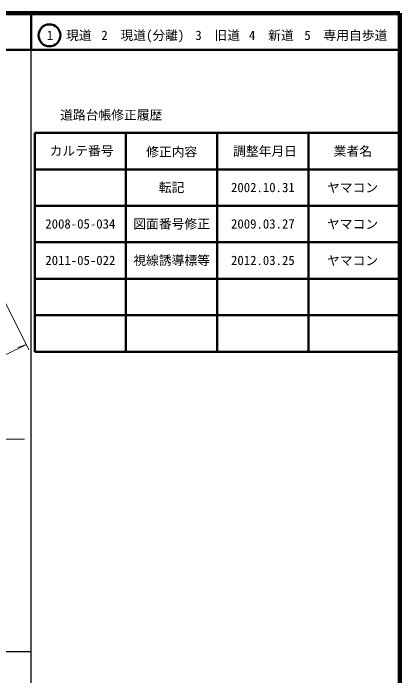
# Model space of a CAD drawing. Units: millimetres on the paper, enlarged 1000 times. Extents: x 40000 to 680000, y 20000 to 380000.
# Drawn here: x 574122 to 680000, y 198357 to 380000 of the extents above; entities that cross this region are included whole.
import ezdxf
from ezdxf.enums import TextEntityAlignment as Align

# ---------------------------------------------------------------- set-up
doc = ezdxf.new("R2010")
doc.units = ezdxf.units.MM
doc.header["$LTSCALE"] = 1000
for name, color, linetype, lineweight in [('M-STR-HTXT', 7, 'Continuous', 13), ('M-TTL', 2, 'Continuous', 140), ('M-TTL-BAND', 7, 'Continuous', 25), ('M-TTL-FRAM', 2, 'Continuous', 50), ('M-TTL-LINE', 7, 'Continuous', 50)]:
    doc.layers.add(name, color=color, linetype=linetype, lineweight=lineweight)
doc.layers.add('M-TTL-TXT', color=7, linetype='Continuous')
doc.styles.add('ＭＳ ゴシック', font='')
doc.styles.get('ＭＳ ゴシック').set_extended_font_data('MS Gothic')

msp = doc.modelspace()

# ---------------------------------------------------------------- linework, layer by layer
at = {"layer": 'M-STR-HTXT'}
for p, q in [((578393, 287752), (569113, 306319)), ((577704, 289140), (575371, 288376))]:
    msp.add_line(p, q, dxfattribs=at)
for points in [[(556898, 309545), (539421, 263261), (577158, 263261)], [(511607, 258307), (533318, 267357), (577704, 289140)]]:
    msp.add_lwpolyline(points, dxfattribs=at)
at = {"layer": 'M-TTL'}
for p, q in [((680000, 380000), (40000, 380000)), ((680000, 20000), (680000, 380000))]:
    msp.add_line(p, q, dxfattribs=at)
at = {"layer": 'M-TTL-BAND'}
for p, q in [((579000, 20000), (579000, 370000)), ((40000, 205000), (579000, 205000))]:
    msp.add_line(p, q, dxfattribs=at)
at = {"layer": 'M-TTL-FRAM'}
for p, q in [((580000, 347197), (580000, 287197)), ((580000, 347197), (680000, 347197)), ((580000, 287197), (680000, 287197))]:
    msp.add_line(p, q, dxfattribs=at)
at = {"layer": 'M-TTL-LINE'}
for p, q in [((579000, 380000), (579000, 370000)), ((40000, 370000), (680000, 370000)), ((605000, 347197), (605000, 287197)), ((630000, 347197), (630000, 287197)), ((655000, 347197), (655000, 287197)), ((580000, 337197), (680000, 337197)), ((580000, 327197), (680000, 327197)), ((580000, 317197), (680000, 317197)), ((580000, 307197), (680000, 307197)), ((580000, 297197), (680000, 297197))]:
    msp.add_line(p, q, dxfattribs=at)
msp.add_circle((584031, 373958), 3000, dxfattribs=at)

# ---------------------------------------------------------------- texts
at = {"layer": 'M-TTL-TXT', "style": 'ＭＳ ゴシック'}
for s, p in [('1\u3000現道', (589448, 373958)), ('2\u3000現道(分離)', (609619, 373958)), ('3\u3000旧道', (630121, 373958)), ('4\u3000新道', (644824, 373958)), ('5\u3000専用自歩道', (665228, 373958)), ('道路台帳修正履歴', (600968, 352113)), ('カルテ番号', (592839, 342277)), ('修正内容', (617509, 342023)), ('調整年月日', (643089, 342197)), ('業者名', (667134, 342197)), ('転記', (617500, 332245)), ('2002.10.31', (642500, 332245)), ('ヤマコン', (667077, 332189)), ('2008-05-034', (592500, 322245)), ('図面番号修正', (617500, 322245)), ('2009.03.27', (642500, 322245)), ('ヤマコン', (667077, 322189)), ('2011-05-022', (592500, 312245)), ('視線誘導標等', (617500, 312245)), ('2012.03.25', (642500, 312245)), ('ヤマコン', (667077, 312189))]:
    msp.add_text(s, height=2566, dxfattribs=at).set_placement(p, align=Align.MIDDLE_CENTER)

doc.saveas('drawing.dxf')
